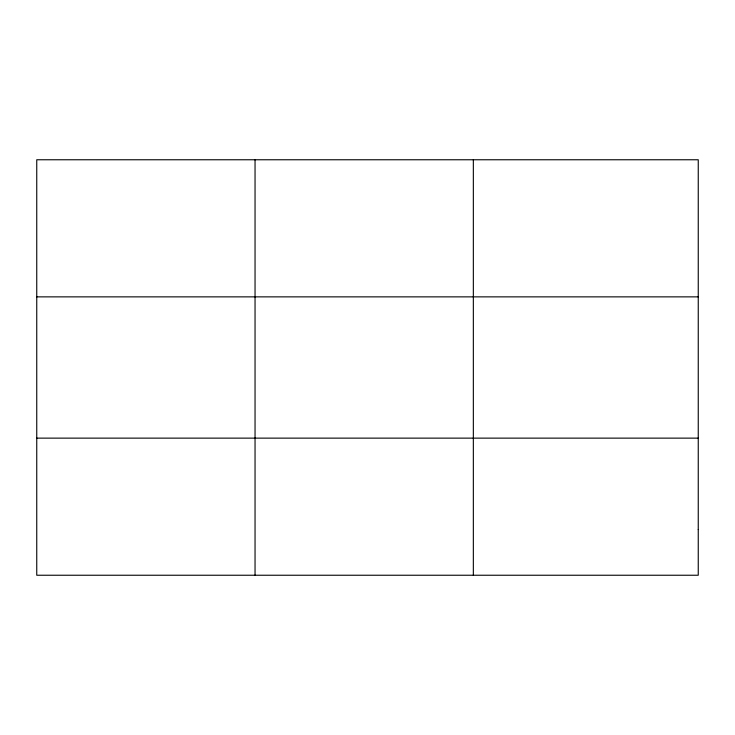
<?xml version="1.0" encoding="UTF-8"?>
<svg xmlns="http://www.w3.org/2000/svg" width="735" height="735" viewBox="0 0 735 735"><rect width="100%" height="100%" fill="white"/><g stroke="black" fill="none" stroke-linecap="round" stroke-linejoin="round"><path stroke-width="1.1" d="M255.045 575.239L255.045 159.761M473.34 575.239L473.34 159.761M36.75 296.866L698.25 296.866M36.75 438.133L698.25 438.133M698.25 529.54L698.25 575.239L36.75 575.239L36.75 159.761L698.25 159.761L698.25 529.54"/></g></svg>
